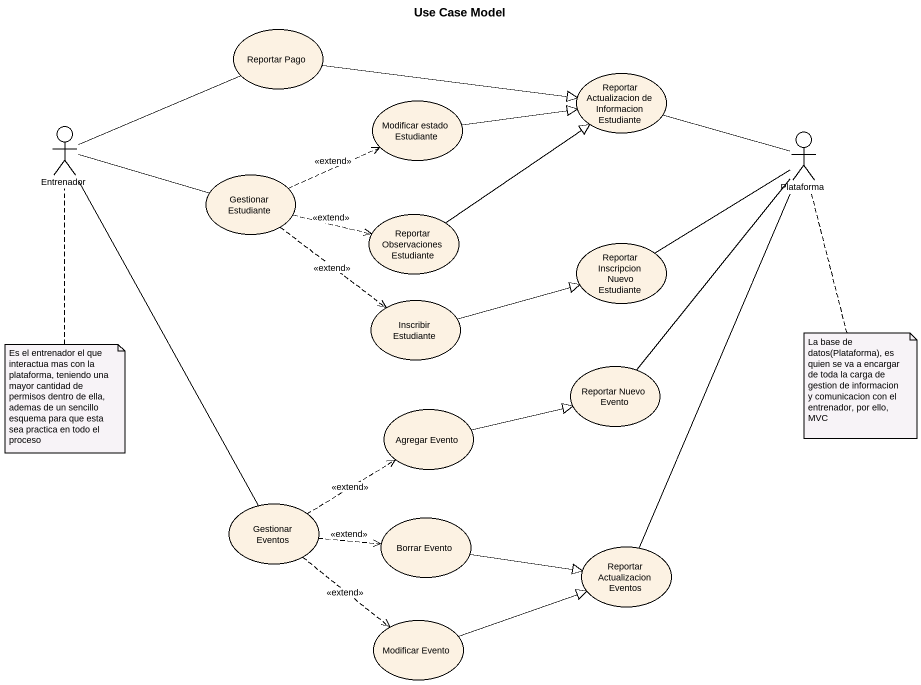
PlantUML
@startuml
title Use Case Model
usecase "Reportar Pago" as Reportar_Pago
usecase "Reportar Actualizacion de Informacion Estudiante" as Reportar_Actualizacion_de
usecase "Modificar estado Estudiante" as Modificar_estado_Estudiante
actor Entrenador
actor Plataforma
usecase "Gestionar Estudiante" as Gestionar_Estudiante
usecase "Reportar Observaciones Estudiante" as Reportar_Observaciones
usecase "Reportar Inscripcion Nuevo Estudiante" as Reportar_Inscripcion_Nuevo
usecase "Inscribir Estudiante" as Inscribir_Estudiante
usecase "Reportar Nuevo Evento" as Reportar_Nuevo_Evento
usecase "Agregar Evento" as Agregar_Evento
usecase "Gestionar Eventos" as Gestionar_Eventos
usecase "Borrar Evento" as Borrar_Evento
usecase "Reportar Actualizacion Eventos" as Reportar_Actualizacion
usecase "Modificar Evento" as Modificar_Evento
Reportar_Pago -right-|> Reportar_Actualizacion_de
Modificar_estado_Estudiante -right-|> Reportar_Actualizacion_de
Entrenador -right- Reportar_Pago
Entrenador -right- Gestionar_Estudiante
Entrenador -- Gestionar_Eventos
Plataforma -left- Reportar_Actualizacion_de
Plataforma -left- Reportar_Inscripcion_Nuevo
Plataforma -- Reportar_Nuevo_Evento
Plataforma -- Reportar_Actualizacion
Gestionar_Estudiante .right.> Modificar_estado_Estudiante : <<extend>>
Gestionar_Estudiante .right.> Reportar_Observaciones : <<extend>>
Gestionar_Estudiante ..> Inscribir_Estudiante : <<extend>>
Reportar_Observaciones -up-|> Reportar_Actualizacion_de
Inscribir_Estudiante -right-|> Reportar_Inscripcion_Nuevo
Agregar_Evento -right-|> Reportar_Nuevo_Evento
Gestionar_Eventos .up.> Agregar_Evento : <<extend>>
Gestionar_Eventos .right.> Borrar_Evento : <<extend>>
Gestionar_Eventos ..> Modificar_Evento : <<extend>>
Borrar_Evento -right-|> Reportar_Actualizacion
Modificar_Evento -right-|> Reportar_Actualizacion
note bottom of Entrenador : Es el entrenador el que interactua mas con la plataforma, teniendo una mayor cantidad de permisos dentro de ella, ademas de un sencillo esquema para que esta sea practica en todo el proceso
note bottom of Plataforma : La base de datos(Plataforma), es quien se va a encargar de toda la carga de gestion de informacion y comunicacion con el entrenador, por ello, MVC
@enduml
